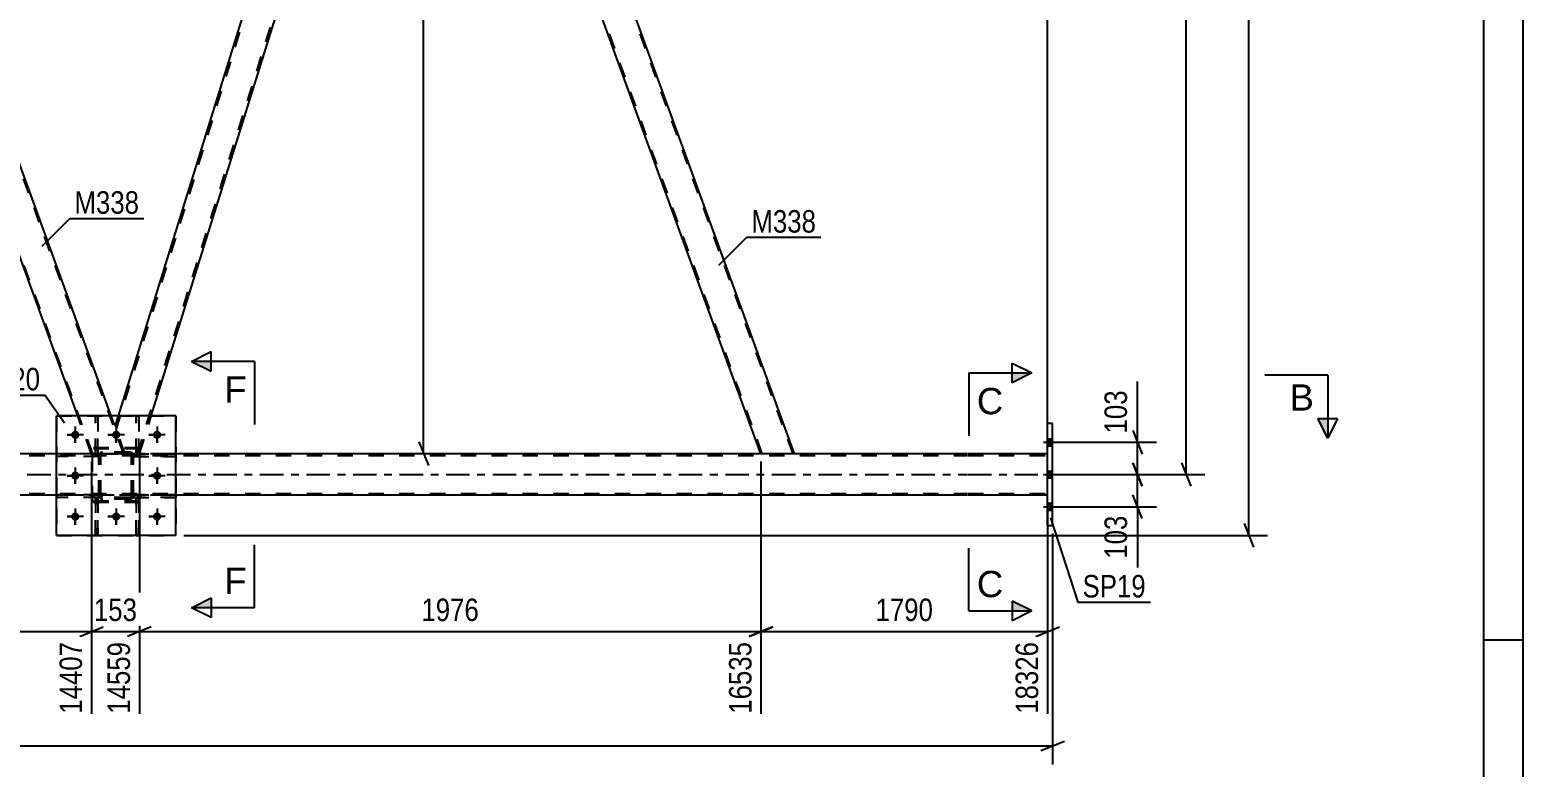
# Model space of a CAD drawing. Header units: millimetres. Extents: x 0 to 841, y 0 to 594.
# Drawn here: x 651.1 to 841, y 281.8 to 375.6 of the extents above; entities that cross this region are included whole.
import ezdxf

# ---------------------------------------------------------------- set-up
doc = ezdxf.new("R2010")
doc.units = ezdxf.units.MM
doc.linetypes.add('DXK_LINE_DOT2', pattern=[3.9198, 1.9599, -1.9599])
doc.linetypes.add('DXK_LINE_DOT3', pattern=[5.9187, 2.979, -0.9799, 0.9799, -0.9799])
doc.styles.add('Arial', font='ARIAL.TTF', dxfattribs={"height": 0.2})
doc.styles.add('Arial Narrow', font='ARIALN.TTF', dxfattribs={"height": 0.2})

# ---------------------------------------------------------------- blocks, each defined once
blk = doc.blocks.new('Unknown-103610369-1133')
at = {"color": 5, "linetype": 'Continuous'}
for p, q in [((841, 0), (841, 594)), ((836, 5), (836, 589)), ((841, 298), (836, 298))]:
    blk.add_line(p, q, dxfattribs=at)
blk = doc.blocks.new('Part-103610369-3309 - 3131')
at = {"color": 7, "linetype": 'DXK_LINE_DOT2'}
for p, q in [((665.07, 322.45), (659.07, 322.45)), ((659.07, 315.65), (659.07, 322.45)), ((665.07, 315.65), (665.07, 322.45)), ((665.07, 315.65), (659.07, 315.65))]:
    blk.add_line(p, q, dxfattribs=at)
blk = doc.blocks.new('Bolt-103610369-3256 - 3131')
at = {"color": 1, "linetype": 'Continuous'}
for p, q in [((656.87, 325.15), (656.87, 324.46)), ((662.07, 325.15), (662.07, 324.46)), ((667.27, 325.15), (667.27, 324.46)), ((655.83, 324.11), (656.53, 324.11)), ((656.87, 323.07), (656.87, 323.76)), ((657.91, 324.11), (657.22, 324.11)), ((661.03, 324.11), (661.73, 324.11)), ((662.07, 323.07), (662.07, 323.76)), ((663.11, 324.11), (662.42, 324.11)), ((666.23, 324.11), (666.93, 324.11)), ((667.27, 323.07), (667.27, 323.76)), ((668.31, 324.11), (667.62, 324.11)), ((656.87, 319.95), (656.87, 319.26)), ((667.27, 319.95), (667.27, 319.26)), ((655.83, 318.91), (656.53, 318.91)), ((656.87, 317.87), (656.87, 318.56)), ((657.91, 318.91), (657.22, 318.91)), ((666.23, 318.91), (666.93, 318.91)), ((667.27, 317.87), (667.27, 318.56)), ((668.31, 318.91), (667.62, 318.91)), ((655.83, 313.71), (656.53, 313.71)), ((656.87, 314.75), (656.87, 314.06)), ((656.87, 312.67), (656.87, 313.36)), ((657.91, 313.71), (657.22, 313.71)), ((661.03, 313.71), (661.73, 313.71)), ((662.07, 314.75), (662.07, 314.06)), ((662.07, 312.67), (662.07, 313.36)), ((663.11, 313.71), (662.42, 313.71)), ((666.23, 313.71), (666.93, 313.71)), ((667.27, 314.75), (667.27, 314.06)), ((667.27, 312.67), (667.27, 313.36)), ((668.31, 313.71), (667.62, 313.71))]:
    blk.add_line(p, q, dxfattribs=at)
blk = doc.blocks.new('Part-103610369-3621 - 3131')
at = {"color": 7, "linetype": 'DXK_LINE_DOT2'}
for p, q in [((664.27, 316.15), (664.27, 316.47)), ((664.27, 316.47), (669.67, 316.47)), ((669.67, 316.15), (664.27, 316.15)), ((664.87, 316.15), (664.87, 316.47)), ((669.67, 316.47), (669.67, 316.15))]:
    blk.add_line(p, q, dxfattribs=at)
blk = doc.blocks.new('Part-103610369-3289 - 3131')
at = {"color": 7, "linetype": 'DXK_LINE_DOT2'}
for p, q in [((615.3, 441.63), (615.28, 441.63)), ((615.28, 441.63), (615.62, 441.63)), ((616.34, 438.71), (615.28, 441.63)), ((659.1, 321.7), (615.45, 441.63)), ((619.54, 441.63), (619.19, 441.63)), ((619.19, 441.63), (619.36, 441.63)), ((663.02, 321.7), (619.36, 441.63)), ((658.93, 321.7), (657.18, 326.51)), ((663.19, 321.7), (661.44, 326.51)), ((663.19, 321.7), (658.93, 321.7))]:
    blk.add_line(p, q, dxfattribs=at)
at = {"color": 2, "linetype": 'Continuous'}
for p, q in [((619.19, 441.63), (615.62, 441.63)), ((661.44, 326.51), (619.54, 441.63)), ((657.18, 326.51), (616.34, 438.71))]:
    blk.add_line(p, q, dxfattribs=at)
blk = doc.blocks.new('Part-103610369-3316 - 3131')
at = {"color": 7, "linetype": 'DXK_LINE_DOT2'}
for p, q in [((664.95, 316.15), (664.63, 316.15)), ((664.63, 316.15), (664.63, 311.31)), ((664.63, 315.55), (664.95, 315.55)), ((664.95, 311.31), (664.95, 316.15)), ((664.63, 311.31), (664.95, 311.31))]:
    blk.add_line(p, q, dxfattribs=at)
blk = doc.blocks.new('Bolt-103610369-3405 - 3131')
at = {"linetype": 'Continuous'}
for points in [[(781.16, 322.72), (781.16, 323.6), (780.52, 323.6), (780.52, 322.72)], [(781.16, 322.72), (781.16, 323.6), (780.52, 323.6), (780.52, 322.72)], [(781.16, 322.72), (781.16, 323.6), (780.52, 323.6), (780.52, 322.72)], [(781.16, 318.62), (781.16, 319.5), (780.52, 319.5), (780.52, 318.62)], [(781.16, 318.62), (781.16, 319.5), (780.52, 319.5), (780.52, 318.62)], [(781.16, 314.52), (781.16, 315.4), (780.52, 315.4), (780.52, 314.52)], [(781.16, 314.52), (781.16, 315.4), (780.52, 315.4), (780.52, 314.52)], [(781.16, 314.52), (781.16, 315.4), (780.52, 315.4), (780.52, 314.52)]]:
    blk.add_hatch(color=1, dxfattribs=at).paths.add_polyline_path(points)
at = {"color": 1, "linetype": 'Continuous'}
for p, q in [((780, 323.16), (783.32, 323.16)), ((780, 323.16), (783.32, 323.16)), ((780, 323.16), (783.32, 323.16)), ((780.52, 323.6), (781.16, 323.6)), ((780.52, 323.6), (781.16, 323.6)), ((780.52, 323.6), (781.16, 323.6)), ((780.52, 322.72), (781.16, 322.72)), ((780.52, 322.72), (781.16, 322.72)), ((780.52, 322.72), (781.16, 322.72)), ((780, 319.06), (783.32, 319.06)), ((780, 319.06), (783.32, 319.06)), ((780.52, 319.5), (781.16, 319.5)), ((780.52, 319.5), (781.16, 319.5)), ((780.52, 318.62), (781.16, 318.62)), ((780.52, 318.62), (781.16, 318.62)), ((780.52, 315.4), (781.16, 315.4)), ((780.52, 315.4), (781.16, 315.4)), ((780.52, 315.4), (781.16, 315.4)), ((780, 314.96), (783.32, 314.96)), ((780, 314.96), (783.32, 314.96)), ((780, 314.96), (783.32, 314.96)), ((780.52, 314.52), (781.16, 314.52)), ((780.52, 314.52), (781.16, 314.52)), ((780.52, 314.52), (781.16, 314.52))]:
    blk.add_line(p, q, dxfattribs=at)
blk = doc.blocks.new('Part-103610369-3441 - 3131')
at = {"color": 7, "linetype": 'DXK_LINE_DOT2'}
for p, q in [((659.87, 321.43), (659.91, 321.62)), ((659.91, 321.62), (659.87, 321.43)), ((659.87, 316.39), (659.87, 321.43)), ((660.11, 321.43), (660.13, 321.52)), ((660.11, 316.39), (660.11, 321.43)), ((660.13, 321.52), (660.18, 321.6)), ((660.17, 321.88), (660.35, 321.91)), ((660.35, 321.91), (660.17, 321.88)), ((660.18, 321.6), (660.26, 321.65)), ((660.26, 321.65), (660.35, 321.67)), ((663.79, 321.91), (660.35, 321.91)), ((660.35, 321.67), (663.79, 321.67)), ((663.79, 321.91), (663.98, 321.88)), ((663.98, 321.88), (663.79, 321.91)), ((663.79, 321.67), (663.88, 321.65)), ((663.88, 321.65), (663.96, 321.6)), ((663.96, 321.6), (664.01, 321.52)), ((664.01, 321.52), (664.03, 321.43)), ((664.03, 316.39), (664.03, 321.43)), ((664.24, 321.62), (664.27, 321.43)), ((664.27, 321.43), (664.24, 321.62)), ((664.27, 316.39), (664.27, 321.43)), ((659.91, 316.21), (659.87, 316.39)), ((659.87, 316.39), (659.91, 316.21)), ((660.13, 316.3), (660.11, 316.39)), ((660.18, 316.22), (660.13, 316.3)), ((660.35, 315.91), (660.17, 315.95)), ((660.17, 315.95), (660.35, 315.91)), ((660.26, 316.17), (660.18, 316.22)), ((660.35, 316.15), (660.26, 316.17)), ((663.79, 316.15), (660.35, 316.15)), ((663.79, 315.91), (660.35, 315.91)), ((663.88, 316.17), (663.79, 316.15)), ((663.98, 315.95), (663.79, 315.91)), ((663.79, 315.91), (663.98, 315.95)), ((663.96, 316.22), (663.88, 316.17)), ((664.01, 316.3), (663.96, 316.22)), ((664.03, 316.39), (664.01, 316.3)), ((664.27, 316.39), (664.24, 316.21)), ((664.24, 316.21), (664.27, 316.39))]:
    blk.add_line(p, q, dxfattribs=at)
at = {"color": 7, "linetype": 'DXK_LINE_DOT3'}
blk.add_line((662.07, 318.91), (662.07, 318.91), dxfattribs=at)
at = {"color": 7, "linetype": 'DXK_LINE_DOT2'}
for centre, start, end in [((660.35, 321.43), 112.5001, 157.5001), ((660.35, 321.43), 112.5001, 157.5001), ((663.79, 321.43), 22.5001, 67.5001), ((663.79, 321.43), 22.5001, 67.5001), ((660.35, 316.39), 202.5001, 247.5001), ((660.35, 316.39), 202.5001, 247.5001), ((663.79, 316.39), 292.5001, 337.5001), ((663.79, 316.39), 292.5001, 337.5001)]:
    blk.add_arc(centre, 0.48, start, end, dxfattribs=at)
blk = doc.blocks.new('Part-103610369-3449 - 3131')
at = {"color": 7, "linetype": 'DXK_LINE_DOT2'}
for p, q in [((659.87, 316.47), (654.47, 316.47)), ((654.47, 316.47), (654.47, 316.15)), ((659.87, 316.15), (654.47, 316.15)), ((659.27, 316.15), (659.27, 316.47)), ((659.87, 316.15), (659.87, 316.47))]:
    blk.add_line(p, q, dxfattribs=at)
blk = doc.blocks.new('Part-103610369-3452 - 3131')
at = {"color": 7, "linetype": 'DXK_LINE_DOT2'}
for p, q in [((659.87, 321.67), (654.47, 321.67)), ((654.47, 321.67), (654.47, 321.35)), ((659.87, 321.35), (654.47, 321.35)), ((659.27, 321.35), (659.27, 321.67)), ((659.87, 321.35), (659.87, 321.67))]:
    blk.add_line(p, q, dxfattribs=at)
blk = doc.blocks.new('Part-103610369-3591 - 3131')
at = {"color": 7, "linetype": 'DXK_LINE_DOT2'}
for p, q in [((669.67, 316.47), (664.27, 316.47)), ((664.27, 316.47), (664.27, 316.15)), ((664.27, 316.15), (669.67, 316.15)), ((664.87, 316.15), (664.87, 316.47)), ((669.67, 316.15), (669.67, 316.47))]:
    blk.add_line(p, q, dxfattribs=at)
blk = doc.blocks.new('Part-103610369-3458 - 3131')
at = {"color": 7, "linetype": 'DXK_LINE_DOT2'}
for p, q in [((664.27, 321.35), (664.27, 321.67)), ((664.27, 321.67), (669.67, 321.67)), ((669.67, 321.35), (664.27, 321.35)), ((664.87, 321.35), (664.87, 321.67)), ((669.67, 321.67), (669.67, 321.35))]:
    blk.add_line(p, q, dxfattribs=at)
blk = doc.blocks.new('Part-103610369-3483 - 3131')
at = {"color": 2, "linetype": 'Continuous'}
for p, q in [((669.67, 326.51), (654.47, 326.51)), ((654.47, 311.31), (654.47, 326.51)), ((669.67, 311.31), (669.67, 326.51)), ((669.67, 311.31), (654.47, 311.31))]:
    blk.add_line(p, q, dxfattribs=at)
blk = doc.blocks.new('Part-103610369-3631 - 3131')
at = {"color": 7, "linetype": 'DXK_LINE_DOT2'}
for p, q in [((659.43, 321.67), (659.43, 326.51)), ((659.43, 326.51), (659.75, 326.51)), ((659.75, 326.51), (659.75, 321.67)), ((659.43, 322.27), (659.75, 322.27)), ((659.75, 321.67), (659.43, 321.67))]:
    blk.add_line(p, q, dxfattribs=at)
blk = doc.blocks.new('Part-103610369-3501 - 3131')
at = {"color": 7, "linetype": 'DXK_LINE_DOT2'}
for p, q in [((659.75, 316.15), (659.43, 316.15)), ((659.43, 316.15), (659.43, 311.31)), ((659.43, 315.55), (659.75, 315.55)), ((659.75, 311.31), (659.75, 316.15)), ((659.43, 311.31), (659.75, 311.31))]:
    blk.add_line(p, q, dxfattribs=at)
blk = doc.blocks.new('Part-103610369-3585 - 3131')
at = {"color": 2, "linetype": 'Continuous'}
for p, q in [((781.16, 325.56), (780.52, 325.56)), ((780.52, 312.56), (780.52, 325.56)), ((781.16, 312.56), (781.16, 325.56)), ((780.52, 312.56), (781.16, 312.56))]:
    blk.add_line(p, q, dxfattribs=at)
blk = doc.blocks.new('Part-103610369-3522 - 3131')
at = {"color": 7, "linetype": 'DXK_LINE_DOT2'}
for p, q in [((665.07, 322.31), (659.07, 322.31)), ((659.07, 315.51), (659.07, 322.31)), ((665.07, 315.51), (665.07, 322.31)), ((665.07, 315.51), (659.07, 315.51))]:
    blk.add_line(p, q, dxfattribs=at)
blk = doc.blocks.new('Part-103610369-3523 - 3131')
at = {"color": 7, "linetype": 'DXK_LINE_DOT2'}
for p, q in [((659.87, 321.43), (659.91, 321.62)), ((659.91, 321.62), (659.87, 321.43)), ((659.87, 316.39), (659.87, 321.43)), ((660.11, 321.43), (660.13, 321.52)), ((660.11, 316.39), (660.11, 321.43)), ((660.13, 321.52), (660.18, 321.6)), ((660.17, 321.88), (660.35, 321.91)), ((660.35, 321.91), (660.17, 321.88)), ((660.18, 321.6), (660.26, 321.65)), ((660.26, 321.65), (660.35, 321.67)), ((663.79, 321.91), (660.35, 321.91)), ((660.35, 321.67), (663.79, 321.67)), ((663.79, 321.91), (663.98, 321.88)), ((663.98, 321.88), (663.79, 321.91)), ((663.79, 321.67), (663.88, 321.65)), ((663.88, 321.65), (663.96, 321.6)), ((663.96, 321.6), (664.01, 321.52)), ((664.01, 321.52), (664.03, 321.43)), ((664.03, 316.39), (664.03, 321.43)), ((664.24, 321.62), (664.27, 321.43)), ((664.27, 321.43), (664.24, 321.62)), ((664.27, 316.39), (664.27, 321.43)), ((659.91, 316.21), (659.87, 316.39)), ((659.87, 316.39), (659.91, 316.21)), ((660.13, 316.3), (660.11, 316.39)), ((660.18, 316.22), (660.13, 316.3)), ((660.35, 315.91), (660.17, 315.95)), ((660.17, 315.95), (660.35, 315.91)), ((660.26, 316.17), (660.18, 316.22)), ((660.35, 316.15), (660.26, 316.17)), ((663.79, 316.15), (660.35, 316.15)), ((663.79, 315.91), (660.35, 315.91)), ((663.88, 316.17), (663.79, 316.15)), ((663.98, 315.95), (663.79, 315.91)), ((663.79, 315.91), (663.98, 315.95)), ((663.96, 316.22), (663.88, 316.17)), ((664.01, 316.3), (663.96, 316.22)), ((664.03, 316.39), (664.01, 316.3)), ((664.27, 316.39), (664.24, 316.21)), ((664.24, 316.21), (664.27, 316.39))]:
    blk.add_line(p, q, dxfattribs=at)
at = {"color": 7, "linetype": 'DXK_LINE_DOT3'}
blk.add_line((662.07, 318.91), (662.07, 318.91), dxfattribs=at)
at = {"color": 7, "linetype": 'DXK_LINE_DOT2'}
for centre, start, end in [((660.35, 321.43), 112.5001, 157.5001), ((660.35, 321.43), 112.5001, 157.5001), ((663.79, 321.43), 22.5001, 67.5001), ((663.79, 321.43), 22.5001, 67.5001), ((660.35, 316.39), 202.5001, 247.5001), ((660.35, 316.39), 202.5001, 247.5001), ((663.79, 316.39), 292.5001, 337.5001), ((663.79, 316.39), 292.5001, 337.5001)]:
    blk.add_arc(centre, 0.48, start, end, dxfattribs=at)
blk = doc.blocks.new('Part-103610369-3524 - 3131')
at = {"color": 7, "linetype": 'DXK_LINE_DOT2'}
for p, q in [((654.47, 326.51), (669.67, 326.51)), ((654.47, 326.51), (654.47, 311.31)), ((669.67, 326.51), (669.67, 311.31)), ((654.47, 311.31), (669.67, 311.31))]:
    blk.add_line(p, q, dxfattribs=at)
blk = doc.blocks.new('Part-103610369-3527 - 3131')
at = {"color": 7, "linetype": 'DXK_LINE_DOT2'}
for p, q in [((664.63, 311.31), (664.63, 316.15)), ((664.63, 316.15), (664.95, 316.15)), ((664.63, 315.55), (664.95, 315.55)), ((664.95, 316.15), (664.95, 311.31)), ((664.95, 311.31), (664.63, 311.31))]:
    blk.add_line(p, q, dxfattribs=at)
blk = doc.blocks.new('Part-103610369-3558 - 3131')
at = {"color": 7, "linetype": 'DXK_LINE_DOT2'}
for p, q in [((94.41, 321.45), (770.3, 321.46)), ((770.3, 321.7), (484.2, 321.7)), ((669.67, 321.7), (654.47, 321.7)), ((780.52, 321.7), (770.4, 321.7)), ((770.4, 321.46), (780.52, 321.46)), ((780.52, 316.42), (780.52, 321.7)), ((94.41, 316.65), (770.3, 316.66)), ((770.3, 316.42), (484.2, 316.42)), ((669.67, 316.42), (654.47, 316.42)), ((770.4, 316.66), (780.52, 316.66)), ((780.52, 316.42), (770.4, 316.42))]:
    blk.add_line(p, q, dxfattribs=at)
at = {"color": 2, "linetype": 'Continuous'}
for p, q in [((654.47, 321.7), (499.4, 321.7)), ((770.3, 321.7), (669.67, 321.7)), ((780.52, 321.7), (770.4, 321.7)), ((654.47, 316.42), (499.4, 316.42)), ((770.3, 316.42), (669.67, 316.42)), ((780.52, 316.42), (770.4, 316.42))]:
    blk.add_line(p, q, dxfattribs=at)
at = {"color": 7, "linetype": 'DXK_LINE_DOT3'}
for p, q in [((94.41, 319.05), (770.3, 319.06)), ((770.4, 319.06), (780.52, 319.06))]:
    blk.add_line(p, q, dxfattribs=at)
blk = doc.blocks.new('Part-103610369-3571 - 3131')
at = {"color": 7, "linetype": 'DXK_LINE_DOT2'}
for p, q in [((662.06, 324.79), (698.48, 441.63)), ((698.73, 441.63), (698.23, 441.63)), ((700.41, 441.63), (698.83, 441.63)), ((700.56, 441.24), (700.41, 441.63)), ((664.78, 321.7), (701.36, 439.04)), ((701.49, 438.66), (701.48, 438.71)), ((701.49, 438.66), (701.48, 438.71)), ((661.93, 325.17), (662.35, 326.51)), ((663.19, 321.7), (661.93, 325.17)), ((665.03, 321.7), (666.54, 326.51)), ((665.03, 321.7), (663.19, 321.7))]:
    blk.add_line(p, q, dxfattribs=at)
at = {"color": 2, "linetype": 'Continuous'}
for p, q in [((662.35, 326.51), (698.23, 441.63)), ((698.83, 441.63), (698.73, 441.63)), ((701.48, 438.71), (700.56, 441.24)), ((666.54, 326.51), (701.49, 438.66))]:
    blk.add_line(p, q, dxfattribs=at)
blk = doc.blocks.new('Part-103610369-3576 - 3131')
at = {"color": 7, "linetype": 'DXK_LINE_DOT2'}
for p, q in [((704.67, 441.63), (700.41, 441.63)), ((701.48, 438.71), (700.41, 441.63)), ((744.24, 321.7), (700.58, 441.63)), ((748.15, 321.7), (704.5, 441.63)), ((704.82, 441.24), (704.67, 441.63)), ((748.32, 321.7), (744.07, 321.7))]:
    blk.add_line(p, q, dxfattribs=at)
at = {"color": 2, "linetype": 'Continuous'}
for p, q in [((748.32, 321.7), (704.82, 441.24)), ((744.07, 321.7), (701.48, 438.71))]:
    blk.add_line(p, q, dxfattribs=at)
blk = doc.blocks.new('Part-103610369-3579 - 3131')
at = {"color": 7, "linetype": 'DXK_LINE_DOT2'}
for p, q in [((659.43, 311.31), (659.43, 316.15)), ((659.43, 316.15), (659.75, 316.15)), ((659.43, 315.55), (659.75, 315.55)), ((659.75, 316.15), (659.75, 311.31)), ((659.75, 311.31), (659.43, 311.31))]:
    blk.add_line(p, q, dxfattribs=at)
blk = doc.blocks.new('Part-103610369-3588 - 3131')
at = {"color": 7, "linetype": 'DXK_LINE_DOT2'}
for p, q in [((664.63, 321.67), (664.63, 326.51)), ((664.63, 326.51), (664.95, 326.51)), ((664.95, 326.51), (664.95, 321.67)), ((664.63, 322.27), (664.95, 322.27)), ((664.95, 321.67), (664.63, 321.67))]:
    blk.add_line(p, q, dxfattribs=at)
blk = doc.blocks.new('Part-103610369-3594 - 3131')
at = {"color": 7, "linetype": 'DXK_LINE_DOT2'}
for p, q in [((669.67, 321.67), (664.27, 321.67)), ((664.27, 321.67), (664.27, 321.35)), ((664.27, 321.35), (669.67, 321.35)), ((664.87, 321.35), (664.87, 321.67)), ((669.67, 321.35), (669.67, 321.67))]:
    blk.add_line(p, q, dxfattribs=at)
blk = doc.blocks.new('Part-103610369-3615 - 3131')
at = {"color": 7, "linetype": 'DXK_LINE_DOT2'}
for p, q in [((659.87, 316.47), (654.47, 316.47)), ((654.47, 316.15), (654.47, 316.47)), ((659.87, 316.15), (654.47, 316.15)), ((659.27, 316.15), (659.27, 316.47)), ((659.87, 316.47), (659.87, 316.15))]:
    blk.add_line(p, q, dxfattribs=at)
blk = doc.blocks.new('Part-103610369-3618 - 3131')
at = {"color": 7, "linetype": 'DXK_LINE_DOT2'}
for p, q in [((659.87, 321.67), (654.47, 321.67)), ((654.47, 321.35), (654.47, 321.67)), ((659.87, 321.35), (654.47, 321.35)), ((659.27, 321.35), (659.27, 321.67)), ((659.87, 321.67), (659.87, 321.35))]:
    blk.add_line(p, q, dxfattribs=at)
blk = doc.blocks.new('Part-103610369-3659 - 3131')
at = {"color": 2, "linetype": 'Continuous'}
for p, q in [((659.43, 326.51), (659.43, 326.51)), ((659.75, 326.51), (659.43, 326.51)), ((659.75, 326.51), (659.75, 326.51))]:
    blk.add_line(p, q, dxfattribs=at)
at = {"color": 7, "linetype": 'DXK_LINE_DOT2'}
for p, q in [((659.43, 321.67), (659.43, 326.51)), ((659.75, 321.67), (659.75, 326.51)), ((659.43, 322.27), (659.75, 322.27)), ((659.75, 321.67), (659.43, 321.67))]:
    blk.add_line(p, q, dxfattribs=at)
blk = doc.blocks.new('Part-103610369-3668 - 3131')
at = {"color": 2, "linetype": 'Continuous'}
for p, q in [((664.63, 326.51), (664.63, 326.51)), ((664.95, 326.51), (664.63, 326.51)), ((664.95, 326.51), (664.95, 326.51))]:
    blk.add_line(p, q, dxfattribs=at)
at = {"color": 7, "linetype": 'DXK_LINE_DOT2'}
for p, q in [((664.63, 321.67), (664.63, 326.51)), ((664.95, 321.67), (664.95, 326.51)), ((664.63, 322.27), (664.95, 322.27)), ((664.95, 321.67), (664.63, 321.67))]:
    blk.add_line(p, q, dxfattribs=at)
blk = doc.blocks.new('Bolt-103610369-3670 - 3131')
at = {"linetype": 'Continuous'}
for points in [[(657.39, 324.11, -1), (656.35, 324.11, -1)], [(662.59, 324.11, -1), (661.55, 324.11, -1)], [(667.79, 324.11, -1), (666.75, 324.11, -1)], [(657.39, 318.91, -1), (656.35, 318.91, -1)], [(667.79, 318.91, -1), (666.75, 318.91, -1)], [(657.39, 313.71, -1), (656.35, 313.71, -1)], [(662.59, 313.71, -1), (661.55, 313.71, -1)], [(667.79, 313.71, -1), (666.75, 313.71, -1)]]:
    blk.add_hatch(color=1, dxfattribs=at).paths.add_polyline_path(points)
at = {"color": 1, "linetype": 'Continuous'}
for p, q in [((656.87, 325.15), (656.87, 323.07)), ((662.07, 325.15), (662.07, 323.07)), ((667.27, 325.15), (667.27, 323.07)), ((657.91, 324.11), (655.83, 324.11)), ((663.11, 324.11), (661.03, 324.11)), ((668.31, 324.11), (666.23, 324.11)), ((656.87, 319.95), (656.87, 317.87)), ((667.27, 319.95), (667.27, 317.87)), ((657.91, 318.91), (655.83, 318.91)), ((668.31, 318.91), (666.23, 318.91)), ((657.91, 313.71), (655.83, 313.71)), ((656.87, 314.75), (656.87, 312.67)), ((663.11, 313.71), (661.03, 313.71)), ((662.07, 314.75), (662.07, 312.67)), ((668.31, 313.71), (666.23, 313.71)), ((667.27, 314.75), (667.27, 312.67))]:
    blk.add_line(p, q, dxfattribs=at)
blk = doc.blocks.new('StraightDimension-103610369-27093 - 3131')
at = {"color": 7, "linetype": 'Continuous'}
for p, q in [((665.03, 320.7), (665.03, 288.63)), ((744.07, 320.7), (744.07, 288.63)), ((666.53, 299.67), (663.53, 298.47)), ((665.03, 299.07), (744.07, 299.07)), ((742.57, 298.47), (745.57, 299.67))]:
    blk.add_line(p, q, dxfattribs=at)
at = {"color": 0}
blk.add_wipeout([(708.81, 299.82), (708.81, 304.02), (700.29, 304.02), (700.29, 299.82)], dxfattribs=at)
at = {"color": 0, "linetype": 'Continuous'}
blk.add_wipeout([(743.47, 298.37), (739.27, 298.37), (739.27, 288.03), (743.47, 288.03)], dxfattribs=at)
at = {"color": 3, "style": 'Arial Narrow'}
blk.add_text('1976', height=2.863, dxfattribs=at).set_placement((700.89, 300.42))
at = {"color": 3, "linetype": 'Continuous', "style": 'Arial Narrow'}
blk.add_text('16535', height=2.863, rotation=90.0002, dxfattribs=at).set_placement((742.87, 288.63))
blk = doc.blocks.new('StraightDimension-103610369-27013 - 3131')
at = {"color": 7, "linetype": 'Continuous'}
for p, q in [((798.74, 442.77), (797.54, 445.77)), ((759.9, 444.27), (800.54, 444.27)), ((798.14, 319.06), (798.14, 444.27)), ((781.52, 319.06), (800.54, 319.06)), ((797.54, 320.56), (798.74, 317.56))]:
    blk.add_line(p, q, dxfattribs=at)
at = {"color": 0}
blk.add_wipeout([(797.39, 385.92), (793.19, 385.92), (793.19, 377.41), (797.39, 377.41)], dxfattribs=at)
at = {"color": 3, "style": 'Arial Narrow'}
blk.add_text('3130', height=2.863, rotation=90.0002, dxfattribs=at).set_placement((796.79, 378.01))
blk = doc.blocks.new('StraightDimension-103610369-27021 - 3131')
at = {"color": 7, "linetype": 'Continuous'}
for p, q in [((782.97, 323.16), (794.37, 323.16)), ((791.37, 324.66), (792.57, 321.66)), ((791.97, 319.06), (791.97, 323.16)), ((782.97, 319.06), (794.37, 319.06)), ((792.57, 317.56), (791.37, 320.56))]:
    blk.add_line(p, q, dxfattribs=at)
at = {"color": 0}
blk.add_wipeout([(791.22, 330.37), (787.02, 330.37), (787.02, 323.68), (791.22, 323.68)], dxfattribs=at)
at = {"color": 7, "linetype": 'Continuous'}
blk.add_line((791.97, 323.16), (791.97, 330.89), dxfattribs=at)
blk.add_line((791.97, 323.16), (791.97, 330.89), dxfattribs=at)
at = {"color": 3, "style": 'Arial Narrow'}
blk.add_text('103', height=2.863, rotation=90.0002, dxfattribs=at).set_placement((790.62, 324.28))
blk = doc.blocks.new('StraightDimension-103610369-27022 - 3131')
at = {"color": 7, "linetype": 'Continuous'}
for p, q in [((782.97, 319.06), (794.37, 319.06)), ((791.37, 320.56), (792.57, 317.56)), ((791.97, 314.96), (791.97, 319.06)), ((792.57, 313.46), (791.37, 316.46)), ((782.97, 314.96), (794.37, 314.96))]:
    blk.add_line(p, q, dxfattribs=at)
at = {"color": 0}
blk.add_wipeout([(791.22, 314.43), (787.02, 314.43), (787.02, 307.75), (791.22, 307.75)], dxfattribs=at)
at = {"color": 7, "linetype": 'Continuous'}
blk.add_line((791.97, 314.96), (791.97, 307.22), dxfattribs=at)
blk.add_line((791.97, 314.96), (791.97, 307.22), dxfattribs=at)
at = {"color": 3, "style": 'Arial Narrow'}
blk.add_text('103', height=2.863, rotation=90.0002, dxfattribs=at).set_placement((790.62, 308.35))
blk = doc.blocks.new('StraightDimension-103610369-27094 - 3131')
at = {"color": 7, "linetype": 'Continuous'}
for p, q in [((658.93, 320.7), (658.93, 288.63)), ((665.03, 320.7), (665.03, 288.63)), ((657.43, 298.47), (660.43, 299.67)), ((658.93, 299.07), (665.03, 299.07)), ((666.53, 299.67), (663.53, 298.47))]:
    blk.add_line(p, q, dxfattribs=at)
at = {"color": 0}
blk.add_wipeout([(665.33, 299.82), (665.33, 304.02), (658.64, 304.02), (658.64, 299.82)], dxfattribs=at)
at = {"color": 0, "linetype": 'Continuous'}
blk.add_wipeout([(664.43, 298.37), (660.23, 298.37), (660.23, 288.03), (664.43, 288.03)], dxfattribs=at)
at = {"color": 3, "style": 'Arial Narrow'}
blk.add_text('153', height=2.863, dxfattribs=at).set_placement((659.24, 300.42))
at = {"color": 3, "linetype": 'Continuous', "style": 'Arial Narrow'}
blk.add_text('14559', height=2.863, rotation=90.0002, dxfattribs=at).set_placement((663.83, 288.63))
blk = doc.blocks.new('StraightDimension-103610369-26997 - 3131')
at = {"color": 7, "linetype": 'Continuous'}
for p, q in [((806.71, 454.22), (805.51, 457.22)), ((756.83, 455.72), (808.51, 455.72)), ((806.11, 311.31), (806.11, 455.72)), ((805.51, 312.81), (806.71, 309.81)), ((670.67, 311.31), (808.51, 311.31))]:
    blk.add_line(p, q, dxfattribs=at)
at = {"color": 0}
blk.add_wipeout([(805.36, 387.77), (801.16, 387.77), (801.16, 379.26), (805.36, 379.26)], dxfattribs=at)
at = {"color": 3, "style": 'Arial Narrow'}
blk.add_text('3610', height=2.863, rotation=90.0002, dxfattribs=at).set_placement((804.76, 379.86))
blk = doc.blocks.new('StraightDimension-103610369-27070 - 3131')
at = {"color": 7, "linetype": 'Continuous'}
for p, q in [((758.9, 440.63), (758.9, 383)), ((780.52, 322.7), (780.52, 388.25)), ((760.4, 386), (757.4, 384.8)), ((779.02, 384.8), (782.02, 386)), ((758.9, 385.4), (780.52, 385.4))]:
    blk.add_line(p, q, dxfattribs=at)
at = {"color": 0}
blk.add_wipeout([(773.97, 386.15), (773.97, 390.35), (765.46, 390.35), (765.46, 386.15)], dxfattribs=at)
at = {"color": 3, "style": 'Arial Narrow'}
blk.add_text('1419', height=2.863, dxfattribs=at).set_placement((766.06, 386.75))
blk = doc.blocks.new('StraightDimension-103610369-27081 - 3131')
at = {"color": 7, "linetype": 'Continuous'}
for p, q in [((701.77, 440.13), (700.57, 443.13)), ((749.43, 441.63), (698.32, 441.63)), ((701.17, 321.7), (701.17, 441.63)), ((700.57, 323.2), (701.77, 320.2)), ((756.88, 321.7), (698.32, 321.7))]:
    blk.add_line(p, q, dxfattribs=at)
at = {"color": 0}
blk.add_wipeout([(700.42, 385.92), (696.22, 385.92), (696.22, 377.41), (700.42, 377.41)], dxfattribs=at)
at = {"color": 3, "style": 'Arial Narrow'}
blk.add_text('2998', height=2.863, rotation=90.0002, dxfattribs=at).set_placement((699.82, 378.01))
blk = doc.blocks.new('StraightDimension-103610369-27092 - 3131')
at = {"color": 7, "linetype": 'Continuous'}
for p, q in [((744.07, 320.7), (744.07, 288.63)), ((780.52, 315.42), (780.52, 288.63)), ((745.57, 299.67), (742.57, 298.47)), ((744.07, 299.07), (780.52, 299.07)), ((779.02, 298.47), (782.02, 299.67))]:
    blk.add_line(p, q, dxfattribs=at)
at = {"color": 0}
blk.add_wipeout([(766.55, 299.82), (766.55, 304.02), (758.04, 304.02), (758.04, 299.82)], dxfattribs=at)
at = {"color": 0, "linetype": 'Continuous'}
blk.add_wipeout([(779.92, 298.37), (775.72, 298.37), (775.72, 288.03), (779.92, 288.03)], dxfattribs=at)
at = {"color": 3, "style": 'Arial Narrow'}
blk.add_text('1790', height=2.863, dxfattribs=at).set_placement((758.64, 300.42))
at = {"color": 3, "linetype": 'Continuous', "style": 'Arial Narrow'}
blk.add_text('18326', height=2.863, rotation=90.0002, dxfattribs=at).set_placement((779.32, 288.63))
blk = doc.blocks.new('StraightDimension-103610369-27095 - 3131')
at = {"color": 7, "linetype": 'Continuous'}
for p, q in [((579.9, 320.7), (579.9, 288.63)), ((658.93, 320.7), (658.93, 288.63)), ((581.4, 299.67), (578.4, 298.47)), ((579.9, 299.07), (658.93, 299.07)), ((657.43, 298.47), (660.43, 299.67))]:
    blk.add_line(p, q, dxfattribs=at)
at = {"color": 0}
blk.add_wipeout([(623.67, 299.82), (623.67, 304.02), (615.16, 304.02), (615.16, 299.82)], dxfattribs=at)
at = {"color": 0, "linetype": 'Continuous'}
blk.add_wipeout([(658.33, 298.37), (654.13, 298.37), (654.13, 288.03), (658.33, 288.03)], dxfattribs=at)
at = {"color": 3, "style": 'Arial Narrow'}
blk.add_text('1976', height=2.863, dxfattribs=at).set_placement((615.76, 300.42))
at = {"color": 3, "linetype": 'Continuous', "style": 'Arial Narrow'}
blk.add_text('14407', height=2.863, rotation=90.0002, dxfattribs=at).set_placement((657.73, 288.63))
blk = doc.blocks.new('StraightDimension-103610369-27344 - 3131')
at = {"color": 7, "linetype": 'Continuous'}
for p, q in [((781.16, 311.56), (781.16, 282.16)), ((779.66, 283.96), (782.66, 285.16)), ((42.68, 284.56), (781.16, 284.56))]:
    blk.add_line(p, q, dxfattribs=at)
blk = doc.blocks.new('Mark-103610369-3479 - 3131')
at = {"color": 0}
blk.add_wipeout([(652.39, 329.77), (652.39, 332.77), (644.36, 332.77), (644.36, 329.77)], dxfattribs=at)
blk.add_wipeout([(652.39, 329.77), (652.39, 332.77), (644.36, 332.77), (644.36, 329.77)], dxfattribs=at)
at = {"color": 30, "linetype": 'Continuous'}
for p in [(643.76, 329.17), (655.52, 325.59)]:
    blk.add_line(p, (652.99, 329.17), dxfattribs=at)
at = {"color": 3, "style": 'Arial Narrow'}
blk.add_text('SP20', height=2.863, dxfattribs=at).set_placement((644.36, 329.77))
blk = doc.blocks.new('Mark-103610369-3581 - 3131')
at = {"color": 0}
blk.add_wipeout([(793.01, 303.42), (793.01, 306.42), (784.97, 306.42), (784.97, 303.42)], dxfattribs=at)
blk.add_wipeout([(793.01, 303.42), (793.01, 306.42), (784.97, 306.42), (784.97, 303.42)], dxfattribs=at)
at = {"color": 30, "linetype": 'Continuous'}
for p, q in [((780.89, 313.55), (784.37, 302.82)), ((784.37, 302.82), (793.61, 302.82))]:
    blk.add_line(p, q, dxfattribs=at)
at = {"color": 3, "style": 'Arial Narrow'}
blk.add_text('SP19', height=2.863, dxfattribs=at).set_placement((784.97, 303.42))
blk = doc.blocks.new('Mark-103610369-26078 - 3131')
at = {"color": 0}
blk.add_wipeout([(665, 352.23), (665, 355.23), (656.77, 355.23), (656.77, 352.23)], dxfattribs=at)
blk.add_wipeout([(665, 352.23), (665, 355.23), (656.77, 355.23), (656.77, 352.23)], dxfattribs=at)
at = {"color": 30, "linetype": 'Continuous'}
for p, q in [((652.64, 348.09), (656.17, 351.63)), ((656.17, 351.63), (665.6, 351.63))]:
    blk.add_line(p, q, dxfattribs=at)
at = {"color": 3, "style": 'Arial Narrow'}
blk.add_text('M338', height=2.863, dxfattribs=at).set_placement((656.77, 352.23))
blk = doc.blocks.new('Mark-103610369-26102 - 3131')
at = {"color": 0}
blk.add_wipeout([(751.09, 349.83), (751.09, 352.83), (742.86, 352.83), (742.86, 349.83)], dxfattribs=at)
blk.add_wipeout([(751.09, 349.83), (751.09, 352.83), (742.86, 352.83), (742.86, 349.83)], dxfattribs=at)
at = {"color": 30, "linetype": 'Continuous'}
for p, q in [((738.73, 345.7), (742.26, 349.23)), ((742.26, 349.23), (751.69, 349.23))]:
    blk.add_line(p, q, dxfattribs=at)
at = {"color": 3, "style": 'Arial Narrow'}
blk.add_text('M338', height=2.863, dxfattribs=at).set_placement((742.86, 349.83))
blk = doc.blocks.new('SectionMark-103610369-28204 - 3131')
at = {"linetype": 'Continuous'}
blk.add_hatch(color=6, dxfattribs=at).paths.add_polyline_path([(814.9, 326.19), (816.15, 326.19), (816.15, 323.69)])
at = {"color": 6, "linetype": 'Continuous'}
for p, q in [((816.15, 331.69), (808.15, 331.69)), ((816.15, 331.69), (816.15, 323.69)), ((814.9, 326.19), (817.4, 326.19)), ((816.15, 323.69), (814.9, 326.19)), ((817.4, 326.19), (816.15, 323.69))]:
    blk.add_line(p, q, dxfattribs=at)
at = {"color": 0, "linetype": 'Continuous'}
blk.add_wipeout([(814.4, 327.19), (814.4, 330.69), (811.29, 330.69), (811.29, 327.19)], dxfattribs=at)
at = {"color": 3, "linetype": 'Continuous', "style": 'Arial'}
blk.add_text('B', height=3.34, dxfattribs=at).set_placement((811.29, 327.19))
blk = doc.blocks.new('SectionMark-103610369-29277 - 3131')
at = {"linetype": 'Continuous'}
for points in [[(776.02, 330.73), (776.02, 331.98), (778.52, 331.98)], [(776.02, 301.71), (776.02, 302.96), (778.52, 301.71)]]:
    blk.add_hatch(color=6, dxfattribs=at).paths.add_polyline_path(points)
at = {"color": 6, "linetype": 'Continuous'}
for p, q in [((776.02, 330.73), (776.02, 333.23)), ((776.02, 333.23), (778.52, 331.98)), ((770.52, 331.98), (770.52, 323.98)), ((770.52, 331.98), (778.52, 331.98)), ((778.52, 331.98), (776.02, 330.73)), ((770.52, 301.71), (770.52, 309.71)), ((778.52, 301.71), (776.02, 302.96)), ((776.02, 302.96), (776.02, 300.46)), ((770.52, 301.71), (778.52, 301.71)), ((778.52, 301.71), (776.02, 300.46))]:
    blk.add_line(p, q, dxfattribs=at)
at = {"color": 0, "linetype": 'Continuous'}
for points in [[(774.89, 326.73), (774.89, 330.23), (771.52, 330.23), (771.52, 326.73)], [(774.89, 303.46), (774.89, 306.96), (771.52, 306.96), (771.52, 303.46)]]:
    blk.add_wipeout(points, dxfattribs=at)
at = {"color": 3, "linetype": 'Continuous', "style": 'Arial'}
for p in [(771.52, 326.73), (771.52, 303.46)]:
    blk.add_text('C', height=3.34, dxfattribs=at).set_placement(p)
blk = doc.blocks.new('SectionMark-103610369-29281 - 3131')
at = {"linetype": 'Continuous'}
for points in [[(674.17, 333.44), (674.17, 332.19), (671.67, 333.44)], [(674.17, 303.37), (674.17, 302.12), (671.67, 302.12)]]:
    blk.add_hatch(color=6, dxfattribs=at).paths.add_polyline_path(points)
at = {"color": 6, "linetype": 'Continuous'}
for p, q in [((671.67, 333.44), (674.17, 334.69)), ((674.17, 332.19), (674.17, 334.69)), ((679.67, 333.44), (671.67, 333.44)), ((671.67, 333.44), (674.17, 332.19)), ((679.67, 333.44), (679.67, 325.44)), ((679.67, 302.12), (679.67, 310.12)), ((671.67, 302.12), (674.17, 303.37)), ((679.67, 302.12), (671.67, 302.12)), ((674.17, 300.87), (671.67, 302.12)), ((674.17, 303.37), (674.17, 300.87))]:
    blk.add_line(p, q, dxfattribs=at)
at = {"color": 0, "linetype": 'Continuous'}
for points in [[(678.67, 328.19), (678.67, 331.69), (675.82, 331.69), (675.82, 328.19)], [(678.67, 303.87), (678.67, 307.37), (675.82, 307.37), (675.82, 303.87)]]:
    blk.add_wipeout(points, dxfattribs=at)
at = {"color": 3, "linetype": 'Continuous', "style": 'Arial'}
for p in [(675.82, 328.19), (675.82, 303.87)]:
    blk.add_text('F', height=3.34, dxfattribs=at).set_placement(p)

msp = doc.modelspace()

# ---------------------------------------------------------------- block references
for name in ['Unknown-103610369-1133', 'Part-103610369-3289 - 3131', 'Part-103610369-3571 - 3131', 'Part-103610369-3576 - 3131', 'Part-103610369-3483 - 3131', 'Part-103610369-3524 - 3131', 'Bolt-103610369-3256 - 3131', 'Bolt-103610369-3670 - 3131', 'Part-103610369-3631 - 3131', 'Part-103610369-3659 - 3131', 'Part-103610369-3588 - 3131', 'Part-103610369-3668 - 3131', 'Part-103610369-3585 - 3131', 'Bolt-103610369-3405 - 3131', 'Part-103610369-3558 - 3131', 'Part-103610369-3452 - 3131', 'Part-103610369-3618 - 3131', 'Part-103610369-3309 - 3131', 'Part-103610369-3522 - 3131', 'Part-103610369-3441 - 3131', 'Part-103610369-3523 - 3131', 'Part-103610369-3458 - 3131', 'Part-103610369-3594 - 3131', 'Part-103610369-3449 - 3131', 'Part-103610369-3615 - 3131', 'Part-103610369-3501 - 3131', 'Part-103610369-3579 - 3131', 'Part-103610369-3621 - 3131', 'Part-103610369-3591 - 3131', 'Part-103610369-3316 - 3131', 'Part-103610369-3527 - 3131']:
    msp.add_blockref(name, (0, 0))

# ---------------------------------------------------------------- next in the draw order: block references
for name in ['StraightDimension-103610369-27013 - 3131', 'StraightDimension-103610369-27093 - 3131']:
    msp.add_blockref(name, (0, 0))

# ---------------------------------------------------------------- next in the draw order: block references
for name in ['StraightDimension-103610369-27021 - 3131', 'StraightDimension-103610369-27094 - 3131']:
    msp.add_blockref(name, (0, 0))

# ---------------------------------------------------------------- next in the draw order: block references
for name in ['StraightDimension-103610369-27095 - 3131', 'StraightDimension-103610369-27022 - 3131']:
    msp.add_blockref(name, (0, 0))

# ---------------------------------------------------------------- next in the draw order: block references
msp.add_blockref('StraightDimension-103610369-26997 - 3131', (0, 0))

# ---------------------------------------------------------------- next in the draw order: block references
msp.add_blockref('StraightDimension-103610369-27070 - 3131', (0, 0))

# ---------------------------------------------------------------- next in the draw order: block references
msp.add_blockref('StraightDimension-103610369-27081 - 3131', (0, 0))

# ---------------------------------------------------------------- next in the draw order: block references
msp.add_blockref('StraightDimension-103610369-27092 - 3131', (0, 0))

# ---------------------------------------------------------------- next in the draw order: block references
msp.add_blockref('StraightDimension-103610369-27344 - 3131', (0, 0))

# ---------------------------------------------------------------- next in the draw order: block references
for name in ['Mark-103610369-26078 - 3131', 'Mark-103610369-26102 - 3131', 'Mark-103610369-3479 - 3131', 'Mark-103610369-3581 - 3131']:
    msp.add_blockref(name, (0, 0))

# ---------------------------------------------------------------- next in the draw order: block references
msp.add_blockref('SectionMark-103610369-28204 - 3131', (0, 0))

# ---------------------------------------------------------------- next in the draw order: block references
for name in ['SectionMark-103610369-29281 - 3131', 'SectionMark-103610369-29277 - 3131']:
    msp.add_blockref(name, (0, 0))

doc.saveas('drawing.dxf')
